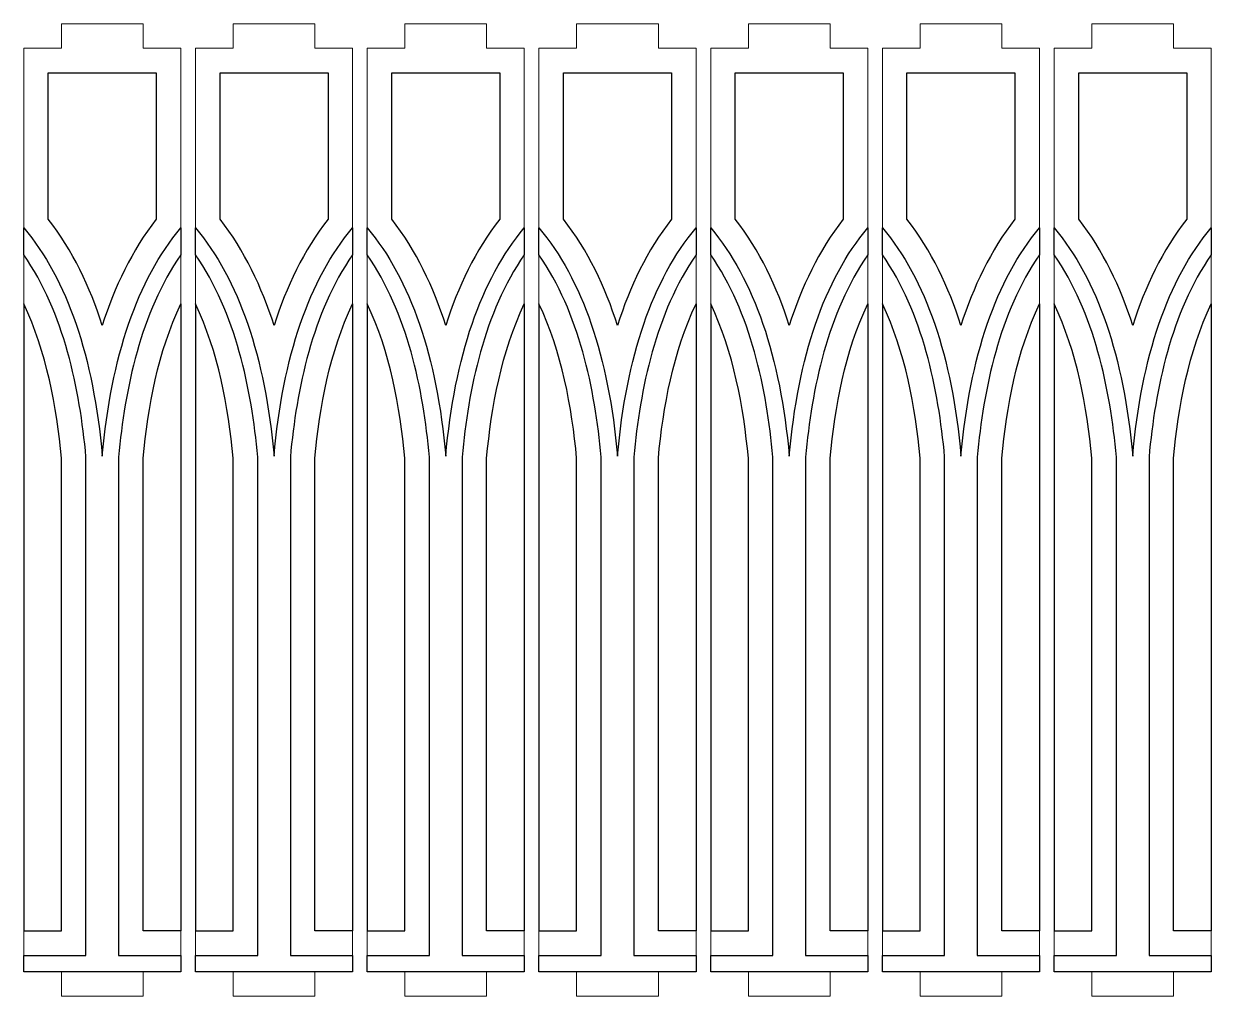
# Model space of a CAD drawing. Header units: centimetres. Extents: x -57 to 189, y -76 to 83.
# Drawn here: x 10.92 to 25.44, y -47.51 to -35.62 of the extents above; entities that cross this region are included whole.
import ezdxf

# ---------------------------------------------------------------- set-up
doc = ezdxf.new("R2010")
doc.units = ezdxf.units.CM
doc.header["$MEASUREMENT"] = 0
doc.layers.add('DEFAULT', color=7, linetype='Continuous')
doc.layers.add('layer 1', color=7, linetype='Continuous')

msp = doc.modelspace()

# ---------------------------------------------------------------- linework, layer by layer
at = {"layer": 'DEFAULT', "color": 250}
for points, knots in [([(11.22098, -36.21991), (11.22098, -36.21991), (11.22098, -38.00822), (11.22098, -38.00822), (11.22098, -38.00822), (11.51965, -38.39217), (11.73178, -38.83791), (11.88149, -39.30714), (11.88149, -39.30714), (12.0312, -38.83792), (12.24333, -38.39218), (12.54199, -38.00823), (12.54199, -38.00823), (12.54199, -38.00823), (12.54199, -36.21991), (12.54199, -36.21991), (12.54199, -36.21991), (12.54199, -36.21991), (11.22098, -36.21991), (11.22098, -36.21991)], [0, 0, 0, 0, 0.16666667, 0.16666667, 0.16666667, 0.16666667, 0.33333333, 0.33333333, 0.33333333, 0.33333333, 0.5, 0.5, 0.5, 0.5, 0.66666667, 0.66666667, 0.66666667, 0.66666667, 1, 1, 1, 1]), ([(13.32098, -36.21991), (13.32098, -36.21991), (13.32098, -38.00822), (13.32098, -38.00822), (13.32098, -38.00822), (13.61965, -38.39217), (13.83178, -38.83791), (13.98149, -39.30714), (13.98149, -39.30714), (14.1312, -38.83792), (14.34333, -38.39218), (14.64199, -38.00823), (14.64199, -38.00823), (14.64199, -38.00823), (14.64199, -36.21991), (14.64199, -36.21991), (14.64199, -36.21991), (14.64199, -36.21991), (13.32098, -36.21991), (13.32098, -36.21991)], [0, 0, 0, 0, 0.16666667, 0.16666667, 0.16666667, 0.16666667, 0.33333333, 0.33333333, 0.33333333, 0.33333333, 0.5, 0.5, 0.5, 0.5, 0.66666667, 0.66666667, 0.66666667, 0.66666667, 1, 1, 1, 1]), ([(15.42098, -36.21991), (15.42098, -36.21991), (15.42098, -38.00822), (15.42098, -38.00822), (15.42098, -38.00822), (15.71965, -38.39217), (15.93178, -38.83791), (16.08149, -39.30714), (16.08149, -39.30714), (16.2312, -38.83792), (16.44333, -38.39218), (16.74199, -38.00823), (16.74199, -38.00823), (16.74199, -38.00823), (16.74199, -36.21991), (16.74199, -36.21991), (16.74199, -36.21991), (16.74199, -36.21991), (15.42098, -36.21991), (15.42098, -36.21991)], [0, 0, 0, 0, 0.16666667, 0.16666667, 0.16666667, 0.16666667, 0.33333333, 0.33333333, 0.33333333, 0.33333333, 0.5, 0.5, 0.5, 0.5, 0.66666667, 0.66666667, 0.66666667, 0.66666667, 1, 1, 1, 1]), ([(17.52098, -36.21991), (17.52098, -36.21991), (17.52098, -38.00822), (17.52098, -38.00822), (17.52098, -38.00822), (17.81965, -38.39217), (18.03178, -38.83791), (18.18149, -39.30714), (18.18149, -39.30714), (18.3312, -38.83792), (18.54333, -38.39218), (18.84199, -38.00823), (18.84199, -38.00823), (18.84199, -38.00823), (18.84199, -36.21991), (18.84199, -36.21991), (18.84199, -36.21991), (18.84199, -36.21991), (17.52098, -36.21991), (17.52098, -36.21991)], [0, 0, 0, 0, 0.16666667, 0.16666667, 0.16666667, 0.16666667, 0.33333333, 0.33333333, 0.33333333, 0.33333333, 0.5, 0.5, 0.5, 0.5, 0.66666667, 0.66666667, 0.66666667, 0.66666667, 1, 1, 1, 1]), ([(19.62098, -36.21991), (19.62098, -36.21991), (19.62098, -38.00822), (19.62098, -38.00822), (19.62098, -38.00822), (19.91965, -38.39217), (20.13178, -38.83791), (20.28149, -39.30714), (20.28149, -39.30714), (20.4312, -38.83792), (20.64333, -38.39218), (20.94199, -38.00823), (20.94199, -38.00823), (20.94199, -38.00823), (20.94199, -36.21991), (20.94199, -36.21991), (20.94199, -36.21991), (20.94199, -36.21991), (19.62098, -36.21991), (19.62098, -36.21991)], [0, 0, 0, 0, 0.16666667, 0.16666667, 0.16666667, 0.16666667, 0.33333333, 0.33333333, 0.33333333, 0.33333333, 0.5, 0.5, 0.5, 0.5, 0.66666667, 0.66666667, 0.66666667, 0.66666667, 1, 1, 1, 1]), ([(21.72098, -36.21991), (21.72098, -36.21991), (21.72098, -38.00822), (21.72098, -38.00822), (21.72098, -38.00822), (22.01965, -38.39217), (22.23178, -38.83791), (22.38149, -39.30714), (22.38149, -39.30714), (22.5312, -38.83792), (22.74333, -38.39218), (23.04199, -38.00823), (23.04199, -38.00823), (23.04199, -38.00823), (23.04199, -36.21991), (23.04199, -36.21991), (23.04199, -36.21991), (23.04199, -36.21991), (21.72098, -36.21991), (21.72098, -36.21991)], [0, 0, 0, 0, 0.16666667, 0.16666667, 0.16666667, 0.16666667, 0.33333333, 0.33333333, 0.33333333, 0.33333333, 0.5, 0.5, 0.5, 0.5, 0.66666667, 0.66666667, 0.66666667, 0.66666667, 1, 1, 1, 1]), ([(23.82098, -36.21991), (23.82098, -36.21991), (23.82098, -38.00822), (23.82098, -38.00822), (23.82098, -38.00822), (24.11965, -38.39217), (24.33178, -38.83791), (24.48149, -39.30714), (24.48149, -39.30714), (24.6312, -38.83792), (24.84333, -38.39218), (25.14199, -38.00823), (25.14199, -38.00823), (25.14199, -38.00823), (25.14199, -36.21991), (25.14199, -36.21991), (25.14199, -36.21991), (25.14199, -36.21991), (23.82098, -36.21991), (23.82098, -36.21991)], [0, 0, 0, 0, 0.16666667, 0.16666667, 0.16666667, 0.16666667, 0.33333333, 0.33333333, 0.33333333, 0.33333333, 0.5, 0.5, 0.5, 0.5, 0.66666667, 0.66666667, 0.66666667, 0.66666667, 1, 1, 1, 1]), ([(12.08149, -47.00929), (12.08149, -47.00929), (12.0815, -40.91678), (12.0815, -40.91678), (12.0815, -40.91678), (12.15622, -40.08091), (12.35177, -39.15111), (12.842, -38.44412), (12.842, -38.44412), (12.842, -38.44412), (12.842, -38.11391), (12.842, -38.11391), (12.842, -38.11391), (12.30995, -38.75239), (11.98978, -39.68373), (11.88148, -40.90791), (11.88148, -40.90791), (11.7732, -39.68373), (11.45303, -38.75239), (10.92098, -38.11391), (10.92098, -38.11391), (10.92098, -38.11391), (10.92098, -38.44412), (10.92098, -38.44412), (10.92098, -38.44412), (11.41121, -39.15111), (11.60676, -40.08091), (11.68148, -40.91678), (11.68148, -40.91678), (11.68148, -40.91678), (11.68149, -47.00929), (11.68149, -47.00929), (11.68149, -47.00929), (11.68149, -47.00929), (10.92098, -47.00929), (10.92098, -47.00929), (10.92098, -47.00929), (10.92098, -47.00929), (10.92098, -47.20929), (10.92098, -47.20929), (10.92098, -47.20929), (10.92098, -47.20929), (11.38149, -47.20929), (11.38149, -47.20929), (11.38149, -47.20929), (11.38149, -47.20929), (11.42099, -47.20929), (11.42099, -47.20929), (11.42099, -47.20929), (11.42099, -47.20929), (11.88149, -47.20929), (11.88149, -47.20929), (11.88149, -47.20929), (11.88149, -47.20929), (12.34199, -47.20929), (12.34199, -47.20929), (12.34199, -47.20929), (12.34199, -47.20929), (12.38149, -47.20929), (12.38149, -47.20929), (12.38149, -47.20929), (12.38149, -47.20929), (12.842, -47.20929), (12.842, -47.20929), (12.842, -47.20929), (12.842, -47.20929), (12.842, -47.00929), (12.842, -47.00929), (12.842, -47.00929), (12.842, -47.00929), (12.08149, -47.00929), (12.08149, -47.00929)], [0, 0, 0, 0, 0.05263158, 0.05263158, 0.05263158, 0.05263158, 0.10526316, 0.10526316, 0.10526316, 0.10526316, 0.15789474, 0.15789474, 0.15789474, 0.15789474, 0.21052632, 0.21052632, 0.21052632, 0.21052632, 0.26315789, 0.26315789, 0.26315789, 0.26315789, 0.31578947, 0.31578947, 0.31578947, 0.31578947, 0.36842105, 0.36842105, 0.36842105, 0.36842105, 0.42105263, 0.42105263, 0.42105263, 0.42105263, 0.47368421, 0.47368421, 0.47368421, 0.47368421, 0.52631579, 0.52631579, 0.52631579, 0.52631579, 0.57894737, 0.57894737, 0.57894737, 0.57894737, 0.63157895, 0.63157895, 0.63157895, 0.63157895, 0.68421053, 0.68421053, 0.68421053, 0.68421053, 0.73684211, 0.73684211, 0.73684211, 0.73684211, 0.78947368, 0.78947368, 0.78947368, 0.78947368, 0.84210526, 0.84210526, 0.84210526, 0.84210526, 0.89473684, 0.89473684, 0.89473684, 0.89473684, 1, 1, 1, 1]), ([(14.18149, -47.00929), (14.18149, -47.00929), (14.1815, -40.91678), (14.1815, -40.91678), (14.1815, -40.91678), (14.25622, -40.08091), (14.45177, -39.15111), (14.942, -38.44412), (14.942, -38.44412), (14.942, -38.44412), (14.942, -38.11391), (14.942, -38.11391), (14.942, -38.11391), (14.40995, -38.75239), (14.08978, -39.68373), (13.98148, -40.90791), (13.98148, -40.90791), (13.8732, -39.68373), (13.55303, -38.75239), (13.02098, -38.11391), (13.02098, -38.11391), (13.02098, -38.11391), (13.02098, -38.44412), (13.02098, -38.44412), (13.02098, -38.44412), (13.51121, -39.15111), (13.70676, -40.08091), (13.78148, -40.91678), (13.78148, -40.91678), (13.78148, -40.91678), (13.78149, -47.00929), (13.78149, -47.00929), (13.78149, -47.00929), (13.78149, -47.00929), (13.02098, -47.00929), (13.02098, -47.00929), (13.02098, -47.00929), (13.02098, -47.00929), (13.02098, -47.20929), (13.02098, -47.20929), (13.02098, -47.20929), (13.02098, -47.20929), (13.48149, -47.20929), (13.48149, -47.20929), (13.48149, -47.20929), (13.48149, -47.20929), (13.52099, -47.20929), (13.52099, -47.20929), (13.52099, -47.20929), (13.52099, -47.20929), (13.98149, -47.20929), (13.98149, -47.20929), (13.98149, -47.20929), (13.98149, -47.20929), (14.44199, -47.20929), (14.44199, -47.20929), (14.44199, -47.20929), (14.44199, -47.20929), (14.48149, -47.20929), (14.48149, -47.20929), (14.48149, -47.20929), (14.48149, -47.20929), (14.942, -47.20929), (14.942, -47.20929), (14.942, -47.20929), (14.942, -47.20929), (14.942, -47.00929), (14.942, -47.00929), (14.942, -47.00929), (14.942, -47.00929), (14.18149, -47.00929), (14.18149, -47.00929)], [0, 0, 0, 0, 0.05263158, 0.05263158, 0.05263158, 0.05263158, 0.10526316, 0.10526316, 0.10526316, 0.10526316, 0.15789474, 0.15789474, 0.15789474, 0.15789474, 0.21052632, 0.21052632, 0.21052632, 0.21052632, 0.26315789, 0.26315789, 0.26315789, 0.26315789, 0.31578947, 0.31578947, 0.31578947, 0.31578947, 0.36842105, 0.36842105, 0.36842105, 0.36842105, 0.42105263, 0.42105263, 0.42105263, 0.42105263, 0.47368421, 0.47368421, 0.47368421, 0.47368421, 0.52631579, 0.52631579, 0.52631579, 0.52631579, 0.57894737, 0.57894737, 0.57894737, 0.57894737, 0.63157895, 0.63157895, 0.63157895, 0.63157895, 0.68421053, 0.68421053, 0.68421053, 0.68421053, 0.73684211, 0.73684211, 0.73684211, 0.73684211, 0.78947368, 0.78947368, 0.78947368, 0.78947368, 0.84210526, 0.84210526, 0.84210526, 0.84210526, 0.89473684, 0.89473684, 0.89473684, 0.89473684, 1, 1, 1, 1]), ([(16.28149, -47.00929), (16.28149, -47.00929), (16.2815, -40.91678), (16.2815, -40.91678), (16.2815, -40.91678), (16.35622, -40.08091), (16.55177, -39.15111), (17.042, -38.44412), (17.042, -38.44412), (17.042, -38.44412), (17.042, -38.11391), (17.042, -38.11391), (17.042, -38.11391), (16.50995, -38.75239), (16.18978, -39.68373), (16.08148, -40.90791), (16.08148, -40.90791), (15.9732, -39.68373), (15.65303, -38.75239), (15.12098, -38.11391), (15.12098, -38.11391), (15.12098, -38.11391), (15.12098, -38.44412), (15.12098, -38.44412), (15.12098, -38.44412), (15.61121, -39.15111), (15.80676, -40.08091), (15.88148, -40.91678), (15.88148, -40.91678), (15.88148, -40.91678), (15.88149, -47.00929), (15.88149, -47.00929), (15.88149, -47.00929), (15.88149, -47.00929), (15.12098, -47.00929), (15.12098, -47.00929), (15.12098, -47.00929), (15.12098, -47.00929), (15.12098, -47.20929), (15.12098, -47.20929), (15.12098, -47.20929), (15.12098, -47.20929), (15.58149, -47.20929), (15.58149, -47.20929), (15.58149, -47.20929), (15.58149, -47.20929), (15.62099, -47.20929), (15.62099, -47.20929), (15.62099, -47.20929), (15.62099, -47.20929), (16.08149, -47.20929), (16.08149, -47.20929), (16.08149, -47.20929), (16.08149, -47.20929), (16.54199, -47.20929), (16.54199, -47.20929), (16.54199, -47.20929), (16.54199, -47.20929), (16.58149, -47.20929), (16.58149, -47.20929), (16.58149, -47.20929), (16.58149, -47.20929), (17.042, -47.20929), (17.042, -47.20929), (17.042, -47.20929), (17.042, -47.20929), (17.042, -47.00929), (17.042, -47.00929), (17.042, -47.00929), (17.042, -47.00929), (16.28149, -47.00929), (16.28149, -47.00929)], [0, 0, 0, 0, 0.05263158, 0.05263158, 0.05263158, 0.05263158, 0.10526316, 0.10526316, 0.10526316, 0.10526316, 0.15789474, 0.15789474, 0.15789474, 0.15789474, 0.21052632, 0.21052632, 0.21052632, 0.21052632, 0.26315789, 0.26315789, 0.26315789, 0.26315789, 0.31578947, 0.31578947, 0.31578947, 0.31578947, 0.36842105, 0.36842105, 0.36842105, 0.36842105, 0.42105263, 0.42105263, 0.42105263, 0.42105263, 0.47368421, 0.47368421, 0.47368421, 0.47368421, 0.52631579, 0.52631579, 0.52631579, 0.52631579, 0.57894737, 0.57894737, 0.57894737, 0.57894737, 0.63157895, 0.63157895, 0.63157895, 0.63157895, 0.68421053, 0.68421053, 0.68421053, 0.68421053, 0.73684211, 0.73684211, 0.73684211, 0.73684211, 0.78947368, 0.78947368, 0.78947368, 0.78947368, 0.84210526, 0.84210526, 0.84210526, 0.84210526, 0.89473684, 0.89473684, 0.89473684, 0.89473684, 1, 1, 1, 1]), ([(18.38149, -47.00929), (18.38149, -47.00929), (18.3815, -40.91678), (18.3815, -40.91678), (18.3815, -40.91678), (18.45622, -40.08091), (18.65177, -39.15111), (19.142, -38.44412), (19.142, -38.44412), (19.142, -38.44412), (19.142, -38.11391), (19.142, -38.11391), (19.142, -38.11391), (18.60995, -38.75239), (18.28978, -39.68373), (18.18148, -40.90791), (18.18148, -40.90791), (18.0732, -39.68373), (17.75303, -38.75239), (17.22098, -38.11391), (17.22098, -38.11391), (17.22098, -38.11391), (17.22098, -38.44412), (17.22098, -38.44412), (17.22098, -38.44412), (17.71121, -39.15111), (17.90676, -40.08091), (17.98148, -40.91678), (17.98148, -40.91678), (17.98148, -40.91678), (17.98149, -47.00929), (17.98149, -47.00929), (17.98149, -47.00929), (17.98149, -47.00929), (17.22098, -47.00929), (17.22098, -47.00929), (17.22098, -47.00929), (17.22098, -47.00929), (17.22098, -47.20929), (17.22098, -47.20929), (17.22098, -47.20929), (17.22098, -47.20929), (17.68149, -47.20929), (17.68149, -47.20929), (17.68149, -47.20929), (17.68149, -47.20929), (17.72099, -47.20929), (17.72099, -47.20929), (17.72099, -47.20929), (17.72099, -47.20929), (18.18149, -47.20929), (18.18149, -47.20929), (18.18149, -47.20929), (18.18149, -47.20929), (18.64199, -47.20929), (18.64199, -47.20929), (18.64199, -47.20929), (18.64199, -47.20929), (18.68149, -47.20929), (18.68149, -47.20929), (18.68149, -47.20929), (18.68149, -47.20929), (19.142, -47.20929), (19.142, -47.20929), (19.142, -47.20929), (19.142, -47.20929), (19.142, -47.00929), (19.142, -47.00929), (19.142, -47.00929), (19.142, -47.00929), (18.38149, -47.00929), (18.38149, -47.00929)], [0, 0, 0, 0, 0.05263158, 0.05263158, 0.05263158, 0.05263158, 0.10526316, 0.10526316, 0.10526316, 0.10526316, 0.15789474, 0.15789474, 0.15789474, 0.15789474, 0.21052632, 0.21052632, 0.21052632, 0.21052632, 0.26315789, 0.26315789, 0.26315789, 0.26315789, 0.31578947, 0.31578947, 0.31578947, 0.31578947, 0.36842105, 0.36842105, 0.36842105, 0.36842105, 0.42105263, 0.42105263, 0.42105263, 0.42105263, 0.47368421, 0.47368421, 0.47368421, 0.47368421, 0.52631579, 0.52631579, 0.52631579, 0.52631579, 0.57894737, 0.57894737, 0.57894737, 0.57894737, 0.63157895, 0.63157895, 0.63157895, 0.63157895, 0.68421053, 0.68421053, 0.68421053, 0.68421053, 0.73684211, 0.73684211, 0.73684211, 0.73684211, 0.78947368, 0.78947368, 0.78947368, 0.78947368, 0.84210526, 0.84210526, 0.84210526, 0.84210526, 0.89473684, 0.89473684, 0.89473684, 0.89473684, 1, 1, 1, 1]), ([(20.48149, -47.00929), (20.48149, -47.00929), (20.4815, -40.91678), (20.4815, -40.91678), (20.4815, -40.91678), (20.55622, -40.08091), (20.75177, -39.15111), (21.242, -38.44412), (21.242, -38.44412), (21.242, -38.44412), (21.242, -38.11391), (21.242, -38.11391), (21.242, -38.11391), (20.70995, -38.75239), (20.38978, -39.68373), (20.28148, -40.90791), (20.28148, -40.90791), (20.1732, -39.68373), (19.85303, -38.75239), (19.32098, -38.11391), (19.32098, -38.11391), (19.32098, -38.11391), (19.32098, -38.44412), (19.32098, -38.44412), (19.32098, -38.44412), (19.81121, -39.15111), (20.00676, -40.08091), (20.08148, -40.91678), (20.08148, -40.91678), (20.08148, -40.91678), (20.08149, -47.00929), (20.08149, -47.00929), (20.08149, -47.00929), (20.08149, -47.00929), (19.32098, -47.00929), (19.32098, -47.00929), (19.32098, -47.00929), (19.32098, -47.00929), (19.32098, -47.20929), (19.32098, -47.20929), (19.32098, -47.20929), (19.32098, -47.20929), (19.78149, -47.20929), (19.78149, -47.20929), (19.78149, -47.20929), (19.78149, -47.20929), (19.82099, -47.20929), (19.82099, -47.20929), (19.82099, -47.20929), (19.82099, -47.20929), (20.28149, -47.20929), (20.28149, -47.20929), (20.28149, -47.20929), (20.28149, -47.20929), (20.74199, -47.20929), (20.74199, -47.20929), (20.74199, -47.20929), (20.74199, -47.20929), (20.78149, -47.20929), (20.78149, -47.20929), (20.78149, -47.20929), (20.78149, -47.20929), (21.242, -47.20929), (21.242, -47.20929), (21.242, -47.20929), (21.242, -47.20929), (21.242, -47.00929), (21.242, -47.00929), (21.242, -47.00929), (21.242, -47.00929), (20.48149, -47.00929), (20.48149, -47.00929)], [0, 0, 0, 0, 0.05263158, 0.05263158, 0.05263158, 0.05263158, 0.10526316, 0.10526316, 0.10526316, 0.10526316, 0.15789474, 0.15789474, 0.15789474, 0.15789474, 0.21052632, 0.21052632, 0.21052632, 0.21052632, 0.26315789, 0.26315789, 0.26315789, 0.26315789, 0.31578947, 0.31578947, 0.31578947, 0.31578947, 0.36842105, 0.36842105, 0.36842105, 0.36842105, 0.42105263, 0.42105263, 0.42105263, 0.42105263, 0.47368421, 0.47368421, 0.47368421, 0.47368421, 0.52631579, 0.52631579, 0.52631579, 0.52631579, 0.57894737, 0.57894737, 0.57894737, 0.57894737, 0.63157895, 0.63157895, 0.63157895, 0.63157895, 0.68421053, 0.68421053, 0.68421053, 0.68421053, 0.73684211, 0.73684211, 0.73684211, 0.73684211, 0.78947368, 0.78947368, 0.78947368, 0.78947368, 0.84210526, 0.84210526, 0.84210526, 0.84210526, 0.89473684, 0.89473684, 0.89473684, 0.89473684, 1, 1, 1, 1]), ([(22.58149, -47.00929), (22.58149, -47.00929), (22.5815, -40.91678), (22.5815, -40.91678), (22.5815, -40.91678), (22.65622, -40.08091), (22.85177, -39.15111), (23.342, -38.44412), (23.342, -38.44412), (23.342, -38.44412), (23.342, -38.11391), (23.342, -38.11391), (23.342, -38.11391), (22.80995, -38.75239), (22.48978, -39.68373), (22.38148, -40.90791), (22.38148, -40.90791), (22.2732, -39.68373), (21.95303, -38.75239), (21.42098, -38.11391), (21.42098, -38.11391), (21.42098, -38.11391), (21.42098, -38.44412), (21.42098, -38.44412), (21.42098, -38.44412), (21.91121, -39.15111), (22.10676, -40.08091), (22.18148, -40.91678), (22.18148, -40.91678), (22.18148, -40.91678), (22.18149, -47.00929), (22.18149, -47.00929), (22.18149, -47.00929), (22.18149, -47.00929), (21.42098, -47.00929), (21.42098, -47.00929), (21.42098, -47.00929), (21.42098, -47.00929), (21.42098, -47.20929), (21.42098, -47.20929), (21.42098, -47.20929), (21.42098, -47.20929), (21.88149, -47.20929), (21.88149, -47.20929), (21.88149, -47.20929), (21.88149, -47.20929), (21.92099, -47.20929), (21.92099, -47.20929), (21.92099, -47.20929), (21.92099, -47.20929), (22.38149, -47.20929), (22.38149, -47.20929), (22.38149, -47.20929), (22.38149, -47.20929), (22.84199, -47.20929), (22.84199, -47.20929), (22.84199, -47.20929), (22.84199, -47.20929), (22.88149, -47.20929), (22.88149, -47.20929), (22.88149, -47.20929), (22.88149, -47.20929), (23.342, -47.20929), (23.342, -47.20929), (23.342, -47.20929), (23.342, -47.20929), (23.342, -47.00929), (23.342, -47.00929), (23.342, -47.00929), (23.342, -47.00929), (22.58149, -47.00929), (22.58149, -47.00929)], [0, 0, 0, 0, 0.05263158, 0.05263158, 0.05263158, 0.05263158, 0.10526316, 0.10526316, 0.10526316, 0.10526316, 0.15789474, 0.15789474, 0.15789474, 0.15789474, 0.21052632, 0.21052632, 0.21052632, 0.21052632, 0.26315789, 0.26315789, 0.26315789, 0.26315789, 0.31578947, 0.31578947, 0.31578947, 0.31578947, 0.36842105, 0.36842105, 0.36842105, 0.36842105, 0.42105263, 0.42105263, 0.42105263, 0.42105263, 0.47368421, 0.47368421, 0.47368421, 0.47368421, 0.52631579, 0.52631579, 0.52631579, 0.52631579, 0.57894737, 0.57894737, 0.57894737, 0.57894737, 0.63157895, 0.63157895, 0.63157895, 0.63157895, 0.68421053, 0.68421053, 0.68421053, 0.68421053, 0.73684211, 0.73684211, 0.73684211, 0.73684211, 0.78947368, 0.78947368, 0.78947368, 0.78947368, 0.84210526, 0.84210526, 0.84210526, 0.84210526, 0.89473684, 0.89473684, 0.89473684, 0.89473684, 1, 1, 1, 1]), ([(24.68149, -47.00929), (24.68149, -47.00929), (24.6815, -40.91678), (24.6815, -40.91678), (24.6815, -40.91678), (24.75622, -40.08091), (24.95177, -39.15111), (25.442, -38.44412), (25.442, -38.44412), (25.442, -38.44412), (25.442, -38.11391), (25.442, -38.11391), (25.442, -38.11391), (24.90995, -38.75239), (24.58978, -39.68373), (24.48148, -40.90791), (24.48148, -40.90791), (24.3732, -39.68373), (24.05303, -38.75239), (23.52098, -38.11391), (23.52098, -38.11391), (23.52098, -38.11391), (23.52098, -38.44412), (23.52098, -38.44412), (23.52098, -38.44412), (24.01121, -39.15111), (24.20676, -40.08091), (24.28148, -40.91678), (24.28148, -40.91678), (24.28148, -40.91678), (24.28149, -47.00929), (24.28149, -47.00929), (24.28149, -47.00929), (24.28149, -47.00929), (23.52098, -47.00929), (23.52098, -47.00929), (23.52098, -47.00929), (23.52098, -47.00929), (23.52098, -47.20929), (23.52098, -47.20929), (23.52098, -47.20929), (23.52098, -47.20929), (23.98149, -47.20929), (23.98149, -47.20929), (23.98149, -47.20929), (23.98149, -47.20929), (24.02099, -47.20929), (24.02099, -47.20929), (24.02099, -47.20929), (24.02099, -47.20929), (24.48149, -47.20929), (24.48149, -47.20929), (24.48149, -47.20929), (24.48149, -47.20929), (24.94199, -47.20929), (24.94199, -47.20929), (24.94199, -47.20929), (24.94199, -47.20929), (24.98149, -47.20929), (24.98149, -47.20929), (24.98149, -47.20929), (24.98149, -47.20929), (25.442, -47.20929), (25.442, -47.20929), (25.442, -47.20929), (25.442, -47.20929), (25.442, -47.00929), (25.442, -47.00929), (25.442, -47.00929), (25.442, -47.00929), (24.68149, -47.00929), (24.68149, -47.00929)], [0, 0, 0, 0, 0.05263158, 0.05263158, 0.05263158, 0.05263158, 0.10526316, 0.10526316, 0.10526316, 0.10526316, 0.15789474, 0.15789474, 0.15789474, 0.15789474, 0.21052632, 0.21052632, 0.21052632, 0.21052632, 0.26315789, 0.26315789, 0.26315789, 0.26315789, 0.31578947, 0.31578947, 0.31578947, 0.31578947, 0.36842105, 0.36842105, 0.36842105, 0.36842105, 0.42105263, 0.42105263, 0.42105263, 0.42105263, 0.47368421, 0.47368421, 0.47368421, 0.47368421, 0.52631579, 0.52631579, 0.52631579, 0.52631579, 0.57894737, 0.57894737, 0.57894737, 0.57894737, 0.63157895, 0.63157895, 0.63157895, 0.63157895, 0.68421053, 0.68421053, 0.68421053, 0.68421053, 0.73684211, 0.73684211, 0.73684211, 0.73684211, 0.78947368, 0.78947368, 0.78947368, 0.78947368, 0.84210526, 0.84210526, 0.84210526, 0.84210526, 0.89473684, 0.89473684, 0.89473684, 0.89473684, 1, 1, 1, 1]), ([(10.92098, -46.70929), (10.92098, -46.70929), (10.92098, -39.04357), (10.92098, -39.04357), (10.92098, -39.04357), (11.19851, -39.62611), (11.32496, -40.30817), (11.38148, -40.93027), (11.38148, -40.93027), (11.38148, -40.93027), (11.38149, -46.70929), (11.38149, -46.70929), (11.38149, -46.70929), (11.38149, -46.70929), (10.92098, -46.70929), (10.92098, -46.70929)], [0, 0, 0, 0, 0.2, 0.2, 0.2, 0.2, 0.4, 0.4, 0.4, 0.4, 0.6, 0.6, 0.6, 0.6, 1, 1, 1, 1]), ([(12.84201, -46.70929), (12.84201, -46.70929), (12.84201, -39.04357), (12.84201, -39.04357), (12.84201, -39.04357), (12.56448, -39.62611), (12.43803, -40.30817), (12.38151, -40.93027), (12.38151, -40.93027), (12.38151, -40.93027), (12.3815, -46.70929), (12.3815, -46.70929), (12.3815, -46.70929), (12.3815, -46.70929), (12.84201, -46.70929), (12.84201, -46.70929)], [0, 0, 0, 0, 0.2, 0.2, 0.2, 0.2, 0.4, 0.4, 0.4, 0.4, 0.6, 0.6, 0.6, 0.6, 1, 1, 1, 1]), ([(13.02098, -46.70929), (13.02098, -46.70929), (13.02098, -39.04357), (13.02098, -39.04357), (13.02098, -39.04357), (13.29851, -39.62611), (13.42496, -40.30817), (13.48148, -40.93027), (13.48148, -40.93027), (13.48148, -40.93027), (13.48149, -46.70929), (13.48149, -46.70929), (13.48149, -46.70929), (13.48149, -46.70929), (13.02098, -46.70929), (13.02098, -46.70929)], [0, 0, 0, 0, 0.2, 0.2, 0.2, 0.2, 0.4, 0.4, 0.4, 0.4, 0.6, 0.6, 0.6, 0.6, 1, 1, 1, 1]), ([(14.94201, -46.70929), (14.94201, -46.70929), (14.94201, -39.04357), (14.94201, -39.04357), (14.94201, -39.04357), (14.66448, -39.62611), (14.53803, -40.30817), (14.48151, -40.93027), (14.48151, -40.93027), (14.48151, -40.93027), (14.4815, -46.70929), (14.4815, -46.70929), (14.4815, -46.70929), (14.4815, -46.70929), (14.94201, -46.70929), (14.94201, -46.70929)], [0, 0, 0, 0, 0.2, 0.2, 0.2, 0.2, 0.4, 0.4, 0.4, 0.4, 0.6, 0.6, 0.6, 0.6, 1, 1, 1, 1]), ([(15.12098, -46.70929), (15.12098, -46.70929), (15.12098, -39.04357), (15.12098, -39.04357), (15.12098, -39.04357), (15.39851, -39.62611), (15.52496, -40.30817), (15.58148, -40.93027), (15.58148, -40.93027), (15.58148, -40.93027), (15.58149, -46.70929), (15.58149, -46.70929), (15.58149, -46.70929), (15.58149, -46.70929), (15.12098, -46.70929), (15.12098, -46.70929)], [0, 0, 0, 0, 0.2, 0.2, 0.2, 0.2, 0.4, 0.4, 0.4, 0.4, 0.6, 0.6, 0.6, 0.6, 1, 1, 1, 1]), ([(17.04201, -46.70929), (17.04201, -46.70929), (17.04201, -39.04357), (17.04201, -39.04357), (17.04201, -39.04357), (16.76448, -39.62611), (16.63803, -40.30817), (16.58151, -40.93027), (16.58151, -40.93027), (16.58151, -40.93027), (16.5815, -46.70929), (16.5815, -46.70929), (16.5815, -46.70929), (16.5815, -46.70929), (17.04201, -46.70929), (17.04201, -46.70929)], [0, 0, 0, 0, 0.2, 0.2, 0.2, 0.2, 0.4, 0.4, 0.4, 0.4, 0.6, 0.6, 0.6, 0.6, 1, 1, 1, 1]), ([(17.22098, -46.70929), (17.22098, -46.70929), (17.22098, -39.04357), (17.22098, -39.04357), (17.22098, -39.04357), (17.49851, -39.62611), (17.62496, -40.30817), (17.68148, -40.93027), (17.68148, -40.93027), (17.68148, -40.93027), (17.68149, -46.70929), (17.68149, -46.70929), (17.68149, -46.70929), (17.68149, -46.70929), (17.22098, -46.70929), (17.22098, -46.70929)], [0, 0, 0, 0, 0.2, 0.2, 0.2, 0.2, 0.4, 0.4, 0.4, 0.4, 0.6, 0.6, 0.6, 0.6, 1, 1, 1, 1]), ([(19.14201, -46.70929), (19.14201, -46.70929), (19.14201, -39.04357), (19.14201, -39.04357), (19.14201, -39.04357), (18.86448, -39.62611), (18.73803, -40.30817), (18.68151, -40.93027), (18.68151, -40.93027), (18.68151, -40.93027), (18.6815, -46.70929), (18.6815, -46.70929), (18.6815, -46.70929), (18.6815, -46.70929), (19.14201, -46.70929), (19.14201, -46.70929)], [0, 0, 0, 0, 0.2, 0.2, 0.2, 0.2, 0.4, 0.4, 0.4, 0.4, 0.6, 0.6, 0.6, 0.6, 1, 1, 1, 1]), ([(19.32098, -46.70929), (19.32098, -46.70929), (19.32098, -39.04357), (19.32098, -39.04357), (19.32098, -39.04357), (19.59851, -39.62611), (19.72496, -40.30817), (19.78148, -40.93027), (19.78148, -40.93027), (19.78148, -40.93027), (19.78149, -46.70929), (19.78149, -46.70929), (19.78149, -46.70929), (19.78149, -46.70929), (19.32098, -46.70929), (19.32098, -46.70929)], [0, 0, 0, 0, 0.2, 0.2, 0.2, 0.2, 0.4, 0.4, 0.4, 0.4, 0.6, 0.6, 0.6, 0.6, 1, 1, 1, 1]), ([(21.24201, -46.70929), (21.24201, -46.70929), (21.24201, -39.04357), (21.24201, -39.04357), (21.24201, -39.04357), (20.96448, -39.62611), (20.83803, -40.30817), (20.78151, -40.93027), (20.78151, -40.93027), (20.78151, -40.93027), (20.7815, -46.70929), (20.7815, -46.70929), (20.7815, -46.70929), (20.7815, -46.70929), (21.24201, -46.70929), (21.24201, -46.70929)], [0, 0, 0, 0, 0.2, 0.2, 0.2, 0.2, 0.4, 0.4, 0.4, 0.4, 0.6, 0.6, 0.6, 0.6, 1, 1, 1, 1]), ([(21.42098, -46.70929), (21.42098, -46.70929), (21.42098, -39.04357), (21.42098, -39.04357), (21.42098, -39.04357), (21.69851, -39.62611), (21.82496, -40.30817), (21.88148, -40.93027), (21.88148, -40.93027), (21.88148, -40.93027), (21.88149, -46.70929), (21.88149, -46.70929), (21.88149, -46.70929), (21.88149, -46.70929), (21.42098, -46.70929), (21.42098, -46.70929)], [0, 0, 0, 0, 0.2, 0.2, 0.2, 0.2, 0.4, 0.4, 0.4, 0.4, 0.6, 0.6, 0.6, 0.6, 1, 1, 1, 1]), ([(23.34201, -46.70929), (23.34201, -46.70929), (23.34201, -39.04357), (23.34201, -39.04357), (23.34201, -39.04357), (23.06448, -39.62611), (22.93803, -40.30817), (22.88151, -40.93027), (22.88151, -40.93027), (22.88151, -40.93027), (22.8815, -46.70929), (22.8815, -46.70929), (22.8815, -46.70929), (22.8815, -46.70929), (23.34201, -46.70929), (23.34201, -46.70929)], [0, 0, 0, 0, 0.2, 0.2, 0.2, 0.2, 0.4, 0.4, 0.4, 0.4, 0.6, 0.6, 0.6, 0.6, 1, 1, 1, 1]), ([(23.52098, -46.70929), (23.52098, -46.70929), (23.52098, -39.04357), (23.52098, -39.04357), (23.52098, -39.04357), (23.79851, -39.62611), (23.92496, -40.30817), (23.98148, -40.93027), (23.98148, -40.93027), (23.98148, -40.93027), (23.98149, -46.70929), (23.98149, -46.70929), (23.98149, -46.70929), (23.98149, -46.70929), (23.52098, -46.70929), (23.52098, -46.70929)], [0, 0, 0, 0, 0.2, 0.2, 0.2, 0.2, 0.4, 0.4, 0.4, 0.4, 0.6, 0.6, 0.6, 0.6, 1, 1, 1, 1]), ([(25.44201, -46.70929), (25.44201, -46.70929), (25.44201, -39.04357), (25.44201, -39.04357), (25.44201, -39.04357), (25.16448, -39.62611), (25.03803, -40.30817), (24.98151, -40.93027), (24.98151, -40.93027), (24.98151, -40.93027), (24.9815, -46.70929), (24.9815, -46.70929), (24.9815, -46.70929), (24.9815, -46.70929), (25.44201, -46.70929), (25.44201, -46.70929)], [0, 0, 0, 0, 0.2, 0.2, 0.2, 0.2, 0.4, 0.4, 0.4, 0.4, 0.6, 0.6, 0.6, 0.6, 1, 1, 1, 1])]:
    msp.add_open_spline(points, degree=3, knots=knots, dxfattribs=at)
at = {"layer": 'layer 1', "color": 250, "lineweight": 9}
for points in [[(12.84199, -35.91991), (12.84199, -35.91991), (12.84199, -47.20929), (12.84199, -47.20929), (12.84199, -47.20929), (12.84199, -47.20929), (12.38149, -47.20929), (12.38149, -47.20929), (12.38149, -47.20929), (12.38149, -47.20929), (12.38149, -47.50929), (12.38149, -47.50929), (12.38149, -47.50929), (12.38149, -47.50929), (11.38149, -47.50929), (11.38149, -47.50929), (11.38149, -47.50929), (11.38149, -47.50929), (11.38149, -47.20929), (11.38149, -47.20929), (11.38149, -47.20929), (11.38149, -47.20929), (10.92098, -47.20929), (10.92098, -47.20929), (10.92098, -47.20929), (10.92098, -47.20929), (10.92098, -35.91991), (10.92098, -35.91991), (10.92098, -35.91991), (10.92098, -35.91991), (11.38149, -35.91991), (11.38149, -35.91991), (11.38149, -35.91991), (11.38149, -35.91991), (11.38149, -35.61991), (11.38149, -35.61991), (11.38149, -35.61991), (11.38149, -35.61991), (12.38149, -35.61991), (12.38149, -35.61991), (12.38149, -35.61991), (12.38149, -35.61991), (12.38149, -35.91991), (12.38149, -35.91991), (12.38149, -35.91991), (12.38149, -35.91991), (12.84199, -35.91991), (12.84199, -35.91991)], [(14.94199, -35.91991), (14.94199, -35.91991), (14.94199, -47.20929), (14.94199, -47.20929), (14.94199, -47.20929), (14.94199, -47.20929), (14.48149, -47.20929), (14.48149, -47.20929), (14.48149, -47.20929), (14.48149, -47.20929), (14.48149, -47.50929), (14.48149, -47.50929), (14.48149, -47.50929), (14.48149, -47.50929), (13.48149, -47.50929), (13.48149, -47.50929), (13.48149, -47.50929), (13.48149, -47.50929), (13.48149, -47.20929), (13.48149, -47.20929), (13.48149, -47.20929), (13.48149, -47.20929), (13.02098, -47.20929), (13.02098, -47.20929), (13.02098, -47.20929), (13.02098, -47.20929), (13.02098, -35.91991), (13.02098, -35.91991), (13.02098, -35.91991), (13.02098, -35.91991), (13.48149, -35.91991), (13.48149, -35.91991), (13.48149, -35.91991), (13.48149, -35.91991), (13.48149, -35.61991), (13.48149, -35.61991), (13.48149, -35.61991), (13.48149, -35.61991), (14.48149, -35.61991), (14.48149, -35.61991), (14.48149, -35.61991), (14.48149, -35.61991), (14.48149, -35.91991), (14.48149, -35.91991), (14.48149, -35.91991), (14.48149, -35.91991), (14.94199, -35.91991), (14.94199, -35.91991)], [(17.04199, -35.91991), (17.04199, -35.91991), (17.04199, -47.20929), (17.04199, -47.20929), (17.04199, -47.20929), (17.04199, -47.20929), (16.58149, -47.20929), (16.58149, -47.20929), (16.58149, -47.20929), (16.58149, -47.20929), (16.58149, -47.50929), (16.58149, -47.50929), (16.58149, -47.50929), (16.58149, -47.50929), (15.58149, -47.50929), (15.58149, -47.50929), (15.58149, -47.50929), (15.58149, -47.50929), (15.58149, -47.20929), (15.58149, -47.20929), (15.58149, -47.20929), (15.58149, -47.20929), (15.12098, -47.20929), (15.12098, -47.20929), (15.12098, -47.20929), (15.12098, -47.20929), (15.12098, -35.91991), (15.12098, -35.91991), (15.12098, -35.91991), (15.12098, -35.91991), (15.58149, -35.91991), (15.58149, -35.91991), (15.58149, -35.91991), (15.58149, -35.91991), (15.58149, -35.61991), (15.58149, -35.61991), (15.58149, -35.61991), (15.58149, -35.61991), (16.58149, -35.61991), (16.58149, -35.61991), (16.58149, -35.61991), (16.58149, -35.61991), (16.58149, -35.91991), (16.58149, -35.91991), (16.58149, -35.91991), (16.58149, -35.91991), (17.04199, -35.91991), (17.04199, -35.91991)], [(19.14199, -35.91991), (19.14199, -35.91991), (19.14199, -47.20929), (19.14199, -47.20929), (19.14199, -47.20929), (19.14199, -47.20929), (18.68149, -47.20929), (18.68149, -47.20929), (18.68149, -47.20929), (18.68149, -47.20929), (18.68149, -47.50929), (18.68149, -47.50929), (18.68149, -47.50929), (18.68149, -47.50929), (17.68149, -47.50929), (17.68149, -47.50929), (17.68149, -47.50929), (17.68149, -47.50929), (17.68149, -47.20929), (17.68149, -47.20929), (17.68149, -47.20929), (17.68149, -47.20929), (17.22098, -47.20929), (17.22098, -47.20929), (17.22098, -47.20929), (17.22098, -47.20929), (17.22098, -35.91991), (17.22098, -35.91991), (17.22098, -35.91991), (17.22098, -35.91991), (17.68149, -35.91991), (17.68149, -35.91991), (17.68149, -35.91991), (17.68149, -35.91991), (17.68149, -35.61991), (17.68149, -35.61991), (17.68149, -35.61991), (17.68149, -35.61991), (18.68149, -35.61991), (18.68149, -35.61991), (18.68149, -35.61991), (18.68149, -35.61991), (18.68149, -35.91991), (18.68149, -35.91991), (18.68149, -35.91991), (18.68149, -35.91991), (19.14199, -35.91991), (19.14199, -35.91991)], [(21.24199, -35.91991), (21.24199, -35.91991), (21.24199, -47.20929), (21.24199, -47.20929), (21.24199, -47.20929), (21.24199, -47.20929), (20.78149, -47.20929), (20.78149, -47.20929), (20.78149, -47.20929), (20.78149, -47.20929), (20.78149, -47.50929), (20.78149, -47.50929), (20.78149, -47.50929), (20.78149, -47.50929), (19.78149, -47.50929), (19.78149, -47.50929), (19.78149, -47.50929), (19.78149, -47.50929), (19.78149, -47.20929), (19.78149, -47.20929), (19.78149, -47.20929), (19.78149, -47.20929), (19.32098, -47.20929), (19.32098, -47.20929), (19.32098, -47.20929), (19.32098, -47.20929), (19.32098, -35.91991), (19.32098, -35.91991), (19.32098, -35.91991), (19.32098, -35.91991), (19.78149, -35.91991), (19.78149, -35.91991), (19.78149, -35.91991), (19.78149, -35.91991), (19.78149, -35.61991), (19.78149, -35.61991), (19.78149, -35.61991), (19.78149, -35.61991), (20.78149, -35.61991), (20.78149, -35.61991), (20.78149, -35.61991), (20.78149, -35.61991), (20.78149, -35.91991), (20.78149, -35.91991), (20.78149, -35.91991), (20.78149, -35.91991), (21.24199, -35.91991), (21.24199, -35.91991)], [(23.34199, -35.91991), (23.34199, -35.91991), (23.34199, -47.20929), (23.34199, -47.20929), (23.34199, -47.20929), (23.34199, -47.20929), (22.88149, -47.20929), (22.88149, -47.20929), (22.88149, -47.20929), (22.88149, -47.20929), (22.88149, -47.50929), (22.88149, -47.50929), (22.88149, -47.50929), (22.88149, -47.50929), (21.88149, -47.50929), (21.88149, -47.50929), (21.88149, -47.50929), (21.88149, -47.50929), (21.88149, -47.20929), (21.88149, -47.20929), (21.88149, -47.20929), (21.88149, -47.20929), (21.42098, -47.20929), (21.42098, -47.20929), (21.42098, -47.20929), (21.42098, -47.20929), (21.42098, -35.91991), (21.42098, -35.91991), (21.42098, -35.91991), (21.42098, -35.91991), (21.88149, -35.91991), (21.88149, -35.91991), (21.88149, -35.91991), (21.88149, -35.91991), (21.88149, -35.61991), (21.88149, -35.61991), (21.88149, -35.61991), (21.88149, -35.61991), (22.88149, -35.61991), (22.88149, -35.61991), (22.88149, -35.61991), (22.88149, -35.61991), (22.88149, -35.91991), (22.88149, -35.91991), (22.88149, -35.91991), (22.88149, -35.91991), (23.34199, -35.91991), (23.34199, -35.91991)], [(25.44199, -35.91991), (25.44199, -35.91991), (25.44199, -47.20929), (25.44199, -47.20929), (25.44199, -47.20929), (25.44199, -47.20929), (24.98149, -47.20929), (24.98149, -47.20929), (24.98149, -47.20929), (24.98149, -47.20929), (24.98149, -47.50929), (24.98149, -47.50929), (24.98149, -47.50929), (24.98149, -47.50929), (23.98149, -47.50929), (23.98149, -47.50929), (23.98149, -47.50929), (23.98149, -47.50929), (23.98149, -47.20929), (23.98149, -47.20929), (23.98149, -47.20929), (23.98149, -47.20929), (23.52098, -47.20929), (23.52098, -47.20929), (23.52098, -47.20929), (23.52098, -47.20929), (23.52098, -35.91991), (23.52098, -35.91991), (23.52098, -35.91991), (23.52098, -35.91991), (23.98149, -35.91991), (23.98149, -35.91991), (23.98149, -35.91991), (23.98149, -35.91991), (23.98149, -35.61991), (23.98149, -35.61991), (23.98149, -35.61991), (23.98149, -35.61991), (24.98149, -35.61991), (24.98149, -35.61991), (24.98149, -35.61991), (24.98149, -35.61991), (24.98149, -35.91991), (24.98149, -35.91991), (24.98149, -35.91991), (24.98149, -35.91991), (25.44199, -35.91991), (25.44199, -35.91991)]]:
    msp.add_open_spline(points, degree=3, knots=[0, 0, 0, 0, 0.07692308, 0.07692308, 0.07692308, 0.07692308, 0.15384615, 0.15384615, 0.15384615, 0.15384615, 0.23076923, 0.23076923, 0.23076923, 0.23076923, 0.30769231, 0.30769231, 0.30769231, 0.30769231, 0.38461538, 0.38461538, 0.38461538, 0.38461538, 0.46153846, 0.46153846, 0.46153846, 0.46153846, 0.53846154, 0.53846154, 0.53846154, 0.53846154, 0.61538462, 0.61538462, 0.61538462, 0.61538462, 0.69230769, 0.69230769, 0.69230769, 0.69230769, 0.76923077, 0.76923077, 0.76923077, 0.76923077, 0.84615385, 0.84615385, 0.84615385, 0.84615385, 1, 1, 1, 1], dxfattribs=at)

doc.saveas('drawing.dxf')
